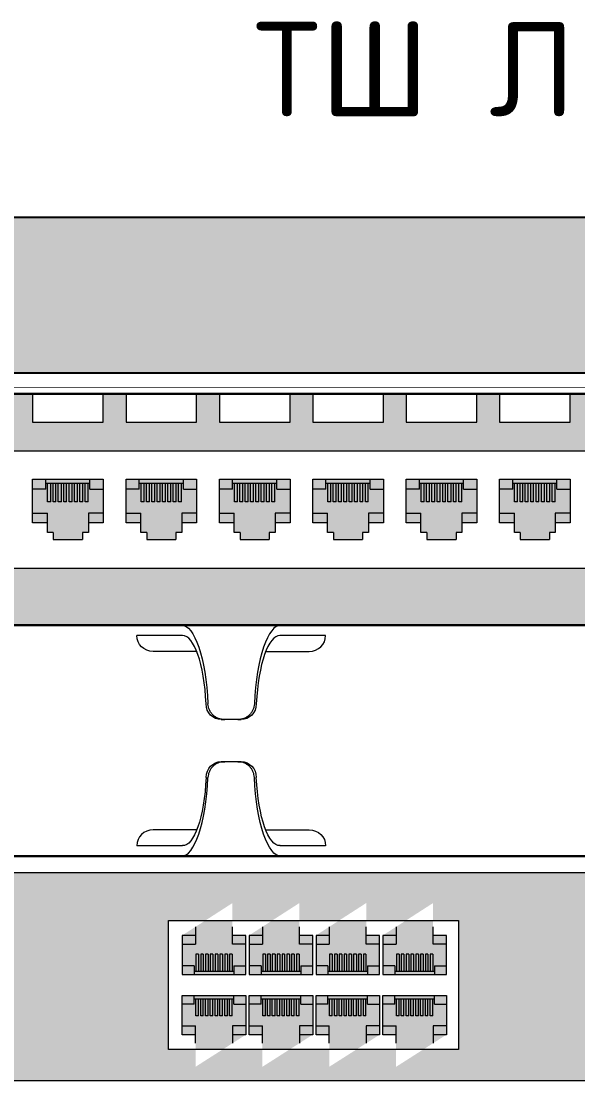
# Model space of a CAD drawing. Header units: millimetres. Extents: x 4247 to 622543, y -201358 to 142419.
# Drawn here: x 242461 to 243937, y -117128 to -114311 of the extents above; entities that cross this region are included whole.
import ezdxf

# ---------------------------------------------------------------- set-up
doc = ezdxf.new("R2010")
doc.units = ezdxf.units.MM
doc.layers.add('(АР) Текст', color=7, linetype='Continuous', lineweight=25)
doc.layers.add('_Оборудование ИСПП', color=255, linetype='Continuous')
doc.styles.add('ICOCPEUR', font='isocpeur.ttf')

# ---------------------------------------------------------------- blocks, each defined once
blk = doc.blocks.new('Органайзер1U')
at = {"lineweight": 9}
for p, q in [((-1109.5, 419.7, -149.5), (-1196.4, 419.7, -452.7)), ((-836.7, 419.7, -452.7), (-923.7, 419.7, -149.5)), ((-1082.2, 389.7, -162.2), (-1165.2, 389.7, -432.7)), ((-951, 389.7, -162.2), (-867.9, 389.7, -432.7)), ((-997.7, 259.8), (-1035.4, 259.8)), ((-1035.4, 259.8), (-1029, 259.8, 22.4)), ((-1004.1, 259.8, 22.4), (-997.7, 259.8)), ((-997.7, 179.8), (-1035.4, 179.8)), ((-1035.4, 179.8), (-1029, 179.8, 22.4)), ((-1004.1, 179.8, 22.4), (-997.7, 179.8)), ((-1082.2, 50, -162.2), (-1165.2, 50, -432.7)), ((-951, 50, -162.2), (-867.9, 50, -432.7)), ((-1109.5, 20, -149.5), (-1196.4, 20, -452.7)), ((-836.7, 20, -452.7), (-923.7, 20, -149.5))]:
    blk.add_line(p, q, dxfattribs=at)
at = {"lineweight": 30, "ltscale": 10}
for points in [[(-2403, 439.8), (2403, 439.8)], [(2403, -0.2), (-2403, -0.2)]]:
    blk.add_lwpolyline(points, dxfattribs=at)
at = {"lineweight": 9, "extrusion": (-0.275637, -3.86225e-05, -0.961262)}
blk.add_arc((-289.9, 995.3, 285.4), 30, 0.0084, 90.0077, dxfattribs=at)
at = {"lineweight": 9, "extrusion": (0.275637, -3.86225e-05, -0.961262)}
blk.add_arc((289.6, -959.1, -275), 30, 89.9923, 179.9916, dxfattribs=at)
at = {"lineweight": 9, "extrusion": (-0.275637, 3.86225e-05, -0.961262)}
blk.add_arc((-149.7, 995.3, 285.4), 30, 89.9923, 179.9916, dxfattribs=at)
at = {"lineweight": 9, "extrusion": (0.275637, 3.86225e-05, -0.961262)}
blk.add_arc((150, -959, -275), 30, 0.0084, 90.0077, dxfattribs=at)
at = {"lineweight": 9, "extrusion": (0.961262, -6.12038e-17, -0.275637)}
blk.add_ellipse((-1111.3, 261.5, -155.7), major_axis=(51.1, 0, 178.1), ratio=0.961262, start_param=-1.580604, end_param=-0.159207, dxfattribs=at)
at = {"lineweight": 9, "extrusion": (0.961262, 6.12038e-17, 0.275637)}
for centre, major_axis, start_param, end_param in [((-921.9, 261.5, -155.7), (-51.1, 0, 178.1), -1.580604, -0.159207), ((-924.4, 262.2, -146.8), (-45.1, 0, 157.4), 4.69506, 6.107426)]:
    blk.add_ellipse(centre, major_axis=major_axis, ratio=0.961262, start_param=start_param, end_param=end_param, dxfattribs=at)
at = {"lineweight": 9, "extrusion": (-9.99013e-30, -1.95922e-16, -1)}
blk.add_ellipse((-1165.2, 419.7, -432.7), major_axis=(-31.2, 0), ratio=0.961262, start_param=-1.570796, end_param=0, dxfattribs=at)
at = {"lineweight": 9, "extrusion": (-0.961262, 6.12038e-17, 0.275637)}
blk.add_ellipse((-1108.7, 262.2, -146.8), major_axis=(45.1, 0, 157.4), ratio=0.961262, start_param=0.175759, end_param=1.588125, dxfattribs=at)
at = {"lineweight": 9}
for centre, major_axis in [((-867.9, 419.7, -432.7), (31.2, 0)), ((-1165.2, 20, -432.7), (-31.2, 0))]:
    blk.add_ellipse(centre, major_axis=major_axis, ratio=0.961262, start_param=-1.570796, end_param=0, dxfattribs=at)
at = {"lineweight": 9, "extrusion": (-0.961262, -6.12038e-17, 0.275637)}
blk.add_ellipse((-1111.3, 178.1, -155.7), major_axis=(51.1, 0, 178.1), ratio=0.961262, start_param=-1.580604, end_param=-0.159207, dxfattribs=at)
at = {"lineweight": 9, "extrusion": (0.961262, 6.12038e-17, -0.275637)}
blk.add_ellipse((-1108.7, 177.4, -146.8), major_axis=(45.1, 0, 157.4), ratio=0.961262, start_param=0.175759, end_param=1.588125, dxfattribs=at)
at = {"lineweight": 9, "extrusion": (-0.961262, 6.12038e-17, -0.275637)}
for centre, major_axis, start_param, end_param in [((-921.9, 178.1, -155.7), (-51.1, 0, 178.1), -1.580604, -0.159207), ((-924.4, 177.4, -146.8), (-45.1, 0, 157.4), 4.69506, 6.107426)]:
    blk.add_ellipse(centre, major_axis=major_axis, ratio=0.961262, start_param=start_param, end_param=end_param, dxfattribs=at)
at = {"lineweight": 9, "extrusion": (9.99013e-30, 1.95922e-16, -1)}
blk.add_ellipse((-867.9, 20, -432.7), major_axis=(31.2, 0), ratio=0.961262, start_param=-1.570796, end_param=0, dxfattribs=at)
at = {"lineweight": 9}
for points in [[(-1080.6, 389.7, -157.5), (-1080.6, 389.7, -157.5), (-1080.7, 389.7, -157.5), (-1080.8, 389.7, -157.5)], [(-1080.6, 389.7, -157.5), (-1080.6, 389.7, -157.5), (-1080.7, 389.7, -157.5), (-1080.8, 389.7, -157.5)], [(-952.4, 389.7, -157.5), (-952.4, 389.7, -157.5), (-952.5, 389.7, -157.5), (-952.6, 389.7, -157.5)], [(-952.4, 389.7, -157.5), (-952.4, 389.7, -157.5), (-952.5, 389.7, -157.5), (-952.6, 389.7, -157.5)]]:
    blk.add_open_spline(points, degree=3, dxfattribs=at)
for points, knots in [([(-1029, 259.8, 22.4), (-1031, 259.8, 22.4), (-1033, 260, 22.4), (-1037, 260.7, 22.4), (-1039, 261.3, 22.4), (-1042.8, 262.8, 22.4), (-1044.7, 263.8, 22.4), (-1048.1, 266, 22.3), (-1049.7, 267.2, 22.3), (-1052.5, 269.9, 22.2), (-1053.8, 271.4, 22.1), (-1056.2, 274.6, 21.9), (-1057.2, 276.4, 21.8), (-1058.9, 280.1, 21.4), (-1059.6, 282, 21.2), (-1060.5, 285.9, 20.7), (-1060.8, 287.9, 20.4), (-1060.8, 289.8, 20.1)], [18.612291, 18.612291, 18.612291, 18.612291, 19.195929, 19.195929, 19.779566, 19.779566, 20.363204, 20.363204, 20.946842, 20.946842, 21.522754, 21.522754, 22.098666, 22.098666, 22.674578, 22.674578, 23.250457, 23.250457, 23.250457, 23.250457]), ([(-972.3, 289.8, 20.1), (-972.4, 287.9, 20.4), (-972.7, 285.9, 20.7), (-973.6, 282.1, 21.2), (-974.2, 280.1, 21.4), (-975.9, 276.5, 21.8), (-977, 274.7, 21.9), (-979.3, 271.4, 22.1), (-980.6, 270, 22.2), (-983.4, 267.3, 22.3), (-985, 266, 22.3), (-988.4, 263.8, 22.4), (-990.3, 262.8, 22.4), (-994.1, 261.3, 22.4), (-996.1, 260.7, 22.4), (-1000.2, 260, 22.4), (-1002.2, 259.8, 22.4), (-1004.1, 259.8, 22.4)], [4.570415, 4.570415, 4.570415, 4.570415, 5.143883, 5.143883, 5.717385, 5.717385, 6.290887, 6.290887, 6.864388, 6.864388, 7.450436, 7.450436, 8.036484, 8.036484, 8.622531, 8.622531, 9.208579, 9.208579, 9.208579, 9.208579]), ([(-1029, 179.8, 22.4), (-1031, 179.8, 22.4), (-1033, 179.7, 22.4), (-1037, 178.9, 22.4), (-1039, 178.3, 22.4), (-1042.8, 176.8, 22.4), (-1044.7, 175.9, 22.4), (-1048.1, 173.7, 22.3), (-1049.7, 172.4, 22.3), (-1052.5, 169.7, 22.2), (-1053.8, 168.3, 22.1), (-1056.2, 165, 21.9), (-1057.2, 163.2, 21.8), (-1058.9, 159.5, 21.4), (-1059.6, 157.6, 21.2), (-1060.5, 153.7, 20.7), (-1060.8, 151.8, 20.4), (-1060.8, 149.9, 20.1)], [18.612291, 18.612291, 18.612291, 18.612291, 19.195929, 19.195929, 19.779566, 19.779566, 20.363204, 20.363204, 20.946842, 20.946842, 21.522754, 21.522754, 22.098666, 22.098666, 22.674578, 22.674578, 23.250457, 23.250457, 23.250457, 23.250457]), ([(-972.3, 149.9, 20.1), (-972.4, 151.8, 20.4), (-972.7, 153.7, 20.7), (-973.6, 157.6, 21.2), (-974.2, 159.5, 21.4), (-975.9, 163.2, 21.8), (-977, 164.9, 21.9), (-979.3, 168.2, 22.1), (-980.6, 169.7, 22.2), (-983.4, 172.4, 22.3), (-985, 173.6, 22.3), (-988.4, 175.8, 22.4), (-990.3, 176.8, 22.4), (-994.1, 178.3, 22.4), (-996.1, 178.9, 22.4), (-1000.2, 179.7, 22.4), (-1002.2, 179.8, 22.4), (-1004.1, 179.8, 22.4)], [4.570415, 4.570415, 4.570415, 4.570415, 5.143883, 5.143883, 5.717385, 5.717385, 6.290887, 6.290887, 6.864388, 6.864388, 7.450436, 7.450436, 8.036484, 8.036484, 8.622531, 8.622531, 9.208579, 9.208579, 9.208579, 9.208579])]:
    blk.add_open_spline(points, degree=3, knots=knots, dxfattribs=at)
blk = doc.blocks.new('24_port')
at = {"ltscale": 10}
h = blk.add_hatch(color=256, dxfattribs=at)
h.set_gradient(color1=(230, 230, 230), color2=(232, 232, 232), rotation=45, one_color=1, tint=0.91, name='CYLINDER')
h.paths.add_polyline_path([(2223, 0), (2223, 440), (2112.5, 440), (2112.5, 385.8), (1978, 385.8), (1978, 440), (1934.6, 440), (1934.6, 385.8), (1800.1, 385.8), (1800.1, 440), (1756.8, 440), (1756.8, 385.8), (1622.3, 385.8), (1622.3, 440), (1578.9, 440), (1578.9, 385.8), (1444.5, 385.8), (1444.5, 440), (1401.1, 440), (1401.1, 385.8), (1266.6, 385.8), (1266.6, 440), (1223.3, 440), (1223.3, 385.8), (1088.8, 385.8), (1088.8, 440), (1045.4, 440), (1045.4, 385.8), (910.9, 385.8), (910.9, 440), (867.6, 440), (867.6, 385.8), (733.1, 385.8), (733.1, 440), (689.7, 440), (689.7, 385.8), (555.3, 385.8), (555.3, 440), (511.9, 440), (511.9, 385.8), (377.4, 385.8), (377.4, 440), (334.1, 440), (334.1, 385.8), (199.6, 385.8), (199.6, 440), (156.2, 440), (156.2, 385.8), (21.7, 385.8), (21.7, 440), (-21.6, 440), (-21.6, 385.8), (-156.1, 385.8), (-156.1, 440), (-199.5, 440), (-199.5, 385.8), (-333.9, 385.8), (-333.9, 440), (-377.3, 440), (-377.3, 385.8), (-511.8, 385.8), (-511.8, 440), (-555.1, 440), (-555.1, 385.8), (-689.6, 385.8), (-689.6, 440), (-733, 440), (-733, 385.8), (-867.5, 385.8), (-867.5, 440), (-910.8, 440), (-910.8, 385.8), (-1045.3, 385.8), (-1045.3, 440), (-1088.7, 440), (-1088.7, 385.8), (-1223.1, 385.8), (-1223.1, 440), (-1266.5, 440), (-1266.5, 385.8), (-1401, 385.8), (-1401, 440), (-1444.3, 440), (-1444.3, 385.8), (-1578.8, 385.8), (-1578.8, 440), (-1622.2, 440), (-1622.2, 385.8), (-1756.7, 385.8), (-1756.7, 440), (-1800, 440), (-1800, 385.8), (-1934.5, 385.8), (-1934.5, 440), (-1977.9, 440), (-1977.9, 385.8), (-2112.3, 385.8), (-2112.3, 440), (-2223, 440), (-2223, 0)])
h.paths.add_polyline_path([(-2167.7, 108.4), (-2167.7, 331.6), (2167.7, 331.6), (2167.7, 108.4)], flags=16)
h.paths.add_polyline_path([(-116.7, 162.7), (-116.7, 176.2), (-128, 176.2), (-128, 194.3), (-156.1, 194.3), (-156.1, 277.3), (-21.6, 277.3), (-21.6, 194.3), (-50, 194.3), (-50, 176.2), (-61.3, 176.2), (-61.3, 162.7)], flags=0)
h.paths.add_polyline_path([(-199.5, 194.3), (-227.8, 194.3), (-227.8, 176.2), (-239.1, 176.2), (-239.1, 162.7), (-294.5, 162.7), (-294.5, 176.2), (-305.8, 176.2), (-305.8, 194.3), (-333.9, 194.3), (-333.9, 277.3), (-199.5, 277.3)], flags=0)
h.paths.add_polyline_path([(21.7, 194.3), (21.7, 277.3), (156.2, 277.3), (156.2, 194.3), (127.9, 194.3), (127.9, 176.2), (116.6, 176.2), (116.6, 162.7), (61.1, 162.7), (61.1, 176.2), (49.8, 176.2), (49.8, 194.3)], flags=0)
h.paths.add_polyline_path([(-377.3, 194.3), (-405.7, 194.3), (-405.7, 176.2), (-416.9, 176.2), (-416.9, 162.7), (-472.4, 162.7), (-472.4, 176.2), (-483.7, 176.2), (-483.7, 194.3), (-511.8, 194.3), (-511.8, 277.3), (-377.3, 277.3)], flags=0)
h.paths.add_polyline_path([(199.6, 194.3), (199.6, 277.3), (334.1, 277.3), (334.1, 194.3), (305.7, 194.3), (305.7, 176.2), (294.4, 176.2), (294.4, 162.7), (239, 162.7), (239, 176.2), (227.7, 176.2), (227.7, 194.3)], flags=0)
h.paths.add_polyline_path([(-555.1, 194.3), (-583.5, 194.3), (-583.5, 176.2), (-594.8, 176.2), (-594.8, 162.7), (-650.2, 162.7), (-650.2, 176.2), (-661.5, 176.2), (-661.5, 194.3), (-689.6, 194.3), (-689.6, 277.3), (-555.1, 277.3)], flags=0)
h.paths.add_polyline_path([(377.4, 194.3), (377.4, 277.3), (511.9, 277.3), (511.9, 194.3), (483.5, 194.3), (483.5, 176.2), (472.3, 176.2), (472.3, 162.7), (416.8, 162.7), (416.8, 176.2), (405.5, 176.2), (405.5, 194.3)], flags=0)
h.paths.add_polyline_path([(-733, 194.3), (-761.3, 194.3), (-761.3, 176.2), (-772.6, 176.2), (-772.6, 162.7), (-828.1, 162.7), (-828.1, 176.2), (-839.4, 176.2), (-839.4, 194.3), (-867.5, 194.3), (-867.5, 277.3), (-733, 277.3)], flags=0)
h.paths.add_polyline_path([(555.3, 194.3), (555.3, 277.3), (689.7, 277.3), (689.7, 194.3), (661.4, 194.3), (661.4, 176.2), (650.1, 176.2), (650.1, 162.7), (594.7, 162.7), (594.7, 176.2), (583.4, 176.2), (583.4, 194.3)], flags=0)
h.paths.add_polyline_path([(-910.8, 194.3), (-939.2, 194.3), (-939.2, 176.2), (-950.5, 176.2), (-950.5, 162.7), (-1005.9, 162.7), (-1005.9, 176.2), (-1017.2, 176.2), (-1017.2, 194.3), (-1045.3, 194.3), (-1045.3, 277.3), (-910.8, 277.3)], flags=0)
h.paths.add_polyline_path([(733.1, 194.3), (733.1, 277.3), (867.6, 277.3), (867.6, 194.3), (839.2, 194.3), (839.2, 176.2), (827.9, 176.2), (827.9, 162.7), (772.5, 162.7), (772.5, 176.2), (761.2, 176.2), (761.2, 194.3)], flags=0)
h.paths.add_polyline_path([(-1088.7, 194.3), (-1117, 194.3), (-1117, 176.2), (-1128.3, 176.2), (-1128.3, 162.7), (-1183.7, 162.7), (-1183.7, 176.2), (-1195, 176.2), (-1195, 194.3), (-1223.1, 194.3), (-1223.1, 277.3), (-1088.7, 277.3)], flags=0)
h.paths.add_polyline_path([(910.9, 194.3), (910.9, 277.3), (1045.4, 277.3), (1045.4, 194.3), (1017.1, 194.3), (1017.1, 176.2), (1005.8, 176.2), (1005.8, 162.7), (950.3, 162.7), (950.3, 176.2), (939, 176.2), (939, 194.3)], flags=0)
h.paths.add_polyline_path([(-1266.5, 194.3), (-1294.9, 194.3), (-1294.9, 176.2), (-1306.1, 176.2), (-1306.1, 162.7), (-1361.6, 162.7), (-1361.6, 176.2), (-1372.9, 176.2), (-1372.9, 194.3), (-1401, 194.3), (-1401, 277.3), (-1266.5, 277.3)], flags=0)
h.paths.add_polyline_path([(1088.8, 194.3), (1088.8, 277.3), (1223.3, 277.3), (1223.3, 194.3), (1194.9, 194.3), (1194.9, 176.2), (1183.6, 176.2), (1183.6, 162.7), (1128.2, 162.7), (1128.2, 176.2), (1116.9, 176.2), (1116.9, 194.3)], flags=0)
h.paths.add_polyline_path([(-1444.3, 194.3), (-1472.7, 194.3), (-1472.7, 176.2), (-1484, 176.2), (-1484, 162.7), (-1539.4, 162.7), (-1539.4, 176.2), (-1550.7, 176.2), (-1550.7, 194.3), (-1578.8, 194.3), (-1578.8, 277.3), (-1444.3, 277.3)], flags=0)
h.paths.add_polyline_path([(1266.6, 194.3), (1266.6, 277.3), (1401.1, 277.3), (1401.1, 194.3), (1372.8, 194.3), (1372.8, 176.2), (1361.5, 176.2), (1361.5, 162.7), (1306, 162.7), (1306, 176.2), (1294.7, 176.2), (1294.7, 194.3)], flags=0)
h.paths.add_polyline_path([(-1622.2, 194.3), (-1650.5, 194.3), (-1650.5, 176.2), (-1661.8, 176.2), (-1661.8, 162.7), (-1717.3, 162.7), (-1717.3, 176.2), (-1728.6, 176.2), (-1728.6, 194.3), (-1756.7, 194.3), (-1756.7, 277.3), (-1622.2, 277.3)], flags=0)
h.paths.add_polyline_path([(1444.5, 194.3), (1444.5, 277.3), (1578.9, 277.3), (1578.9, 194.3), (1550.6, 194.3), (1550.6, 176.2), (1539.3, 176.2), (1539.3, 162.7), (1483.9, 162.7), (1483.9, 176.2), (1472.6, 176.2), (1472.6, 194.3)], flags=0)
h.paths.add_polyline_path([(-1800, 194.3), (-1828.4, 194.3), (-1828.4, 176.2), (-1839.7, 176.2), (-1839.7, 162.7), (-1895.1, 162.7), (-1895.1, 176.2), (-1906.4, 176.2), (-1906.4, 194.3), (-1934.5, 194.3), (-1934.5, 277.3), (-1800, 277.3)], flags=0)
h.paths.add_polyline_path([(1622.3, 194.3), (1622.3, 277.3), (1756.8, 277.3), (1756.8, 194.3), (1728.4, 194.3), (1728.4, 176.2), (1717.1, 176.2), (1717.1, 162.7), (1661.7, 162.7), (1661.7, 176.2), (1650.4, 176.2), (1650.4, 194.3)], flags=0)
h.paths.add_polyline_path([(-1977.9, 194.3), (-2006.2, 194.3), (-2006.2, 176.2), (-2017.5, 176.2), (-2017.5, 162.7), (-2072.9, 162.7), (-2072.9, 176.2), (-2084.2, 176.2), (-2084.2, 194.3), (-2112.3, 194.3), (-2112.3, 277.3), (-1977.9, 277.3)], flags=0)
h.paths.add_polyline_path([(1800.1, 194.3), (1800.1, 277.3), (1934.6, 277.3), (1934.6, 194.3), (1906.3, 194.3), (1906.3, 176.2), (1895, 176.2), (1895, 162.7), (1839.5, 162.7), (1839.5, 176.2), (1828.2, 176.2), (1828.2, 194.3)], flags=0)
h.paths.add_polyline_path([(1978, 194.3), (1978, 277.3), (2112.5, 277.3), (2112.5, 194.3), (2084.1, 194.3), (2084.1, 176.2), (2072.8, 176.2), (2072.8, 162.7), (2017.4, 162.7), (2017.4, 176.2), (2006.1, 176.2), (2006.1, 194.3)], flags=0)
at = {"lineweight": 5, "ltscale": 10}
for p, q in [((-2167.7, 331.6), (2167.7, 331.6)), ((-1361.6, 162.7), (-1306.1, 162.7)), ((-1183.7, 162.7), (-1128.3, 162.7)), ((-1005.9, 162.7), (-950.5, 162.7)), ((-828.1, 162.7), (-772.6, 162.7)), ((-650.2, 162.7), (-594.8, 162.7)), ((-472.4, 162.7), (-416.9, 162.7)), ((-2167.7, 108.4), (2167.7, 108.4))]:
    blk.add_line(p, q, dxfattribs=at)
at = {"lineweight": 5}
for p, q in [((-1401, 277.3), (-1266.5, 277.3)), ((-1401, 194.3), (-1401, 277.3)), ((-1375.9, 258.5), (-1375.9, 277.3)), ((-1375.9, 270.1), (-1291.8, 270.1)), ((-1372.4, 234.2), (-1372.4, 270.1)), ((-1366.6, 234.2), (-1366.6, 270.1)), ((-1362.1, 234.2), (-1362.1, 270.1)), ((-1356.6, 234.2), (-1356.6, 270.1)), ((-1352.1, 234.2), (-1352.1, 270.1)), ((-1346.3, 234.2), (-1346.3, 270.1)), ((-1341.8, 234.2), (-1341.8, 270.1)), ((-1336.2, 234.2), (-1336.2, 270.1)), ((-1331.5, 234.2), (-1331.5, 270.1)), ((-1326, 234.2), (-1326, 270.1)), ((-1321.4, 234.2), (-1321.4, 270.1)), ((-1315.7, 234.2), (-1315.7, 270.1)), ((-1311.2, 234.2), (-1311.2, 270.1)), ((-1305.6, 234.2), (-1305.6, 270.1)), ((-1300.9, 234.2), (-1300.9, 270.1)), ((-1295.4, 234.2), (-1295.4, 270.1)), ((-1291.8, 258.5), (-1291.8, 277.3)), ((-1266.5, 277.3), (-1266.5, 194.3)), ((-1223.1, 277.3), (-1088.7, 277.3)), ((-1223.1, 194.3), (-1223.1, 277.3)), ((-1198, 258.5), (-1198, 277.3)), ((-1198, 270.1), (-1114, 270.1)), ((-1194.5, 234.2), (-1194.5, 270.1)), ((-1188.8, 234.2), (-1188.8, 270.1)), ((-1184.2, 234.2), (-1184.2, 270.1)), ((-1178.7, 234.2), (-1178.7, 270.1)), ((-1174.2, 234.2), (-1174.2, 270.1)), ((-1168.4, 234.2), (-1168.4, 270.1)), ((-1163.9, 234.2), (-1163.9, 270.1)), ((-1158.4, 234.2), (-1158.4, 270.1)), ((-1153.6, 234.2), (-1153.6, 270.1)), ((-1148.1, 234.2), (-1148.1, 270.1)), ((-1143.6, 234.2), (-1143.6, 270.1)), ((-1137.8, 234.2), (-1137.8, 270.1)), ((-1133.3, 234.2), (-1133.3, 270.1)), ((-1127.8, 234.2), (-1127.8, 270.1)), ((-1123, 234.2), (-1123, 270.1)), ((-1117.5, 234.2), (-1117.5, 270.1)), ((-1114, 258.5), (-1114, 277.3)), ((-1088.7, 277.3), (-1088.7, 194.3)), ((-1045.3, 277.3), (-910.8, 277.3)), ((-1045.3, 194.3), (-1045.3, 277.3)), ((-1020.2, 258.5), (-1020.2, 277.3)), ((-1020.2, 270.1), (-936.2, 270.1)), ((-1016.7, 234.2), (-1016.7, 270.1)), ((-1010.9, 234.2), (-1010.9, 270.1)), ((-1006.4, 234.2), (-1006.4, 270.1)), ((-1000.9, 234.2), (-1000.9, 270.1)), ((-996.4, 234.2), (-996.4, 270.1)), ((-990.6, 234.2), (-990.6, 270.1)), ((-986.1, 234.2), (-986.1, 270.1)), ((-980.6, 234.2), (-980.6, 270.1)), ((-975.8, 234.2), (-975.8, 270.1)), ((-970.3, 234.2), (-970.3, 270.1)), ((-965.8, 234.2), (-965.8, 270.1)), ((-960, 234.2), (-960, 270.1)), ((-955.5, 234.2), (-955.5, 270.1)), ((-950, 234.2), (-950, 270.1)), ((-945.2, 234.2), (-945.2, 270.1)), ((-939.7, 234.2), (-939.7, 270.1)), ((-936.2, 258.5), (-936.2, 277.3)), ((-910.8, 277.3), (-910.8, 194.3)), ((-867.5, 277.3), (-733, 277.3)), ((-867.5, 194.3), (-867.5, 277.3)), ((-842.4, 258.5), (-842.4, 277.3)), ((-842.4, 270.1), (-758.3, 270.1)), ((-838.9, 234.2), (-838.9, 270.1)), ((-833.1, 234.2), (-833.1, 270.1)), ((-828.6, 234.2), (-828.6, 270.1)), ((-823, 234.2), (-823, 270.1)), ((-818.5, 234.2), (-818.5, 270.1)), ((-812.8, 234.2), (-812.8, 270.1)), ((-808.2, 234.2), (-808.2, 270.1)), ((-802.7, 234.2), (-802.7, 270.1)), ((-798, 234.2), (-798, 270.1)), ((-792.4, 234.2), (-792.4, 270.1)), ((-787.9, 234.2), (-787.9, 270.1)), ((-782.2, 234.2), (-782.2, 270.1)), ((-777.6, 234.2), (-777.6, 270.1)), ((-772.1, 234.2), (-772.1, 270.1)), ((-767.4, 234.2), (-767.4, 270.1)), ((-761.8, 234.2), (-761.8, 270.1)), ((-758.3, 258.5), (-758.3, 277.3)), ((-733, 277.3), (-733, 194.3)), ((-689.6, 277.3), (-555.1, 277.3)), ((-689.6, 194.3), (-689.6, 277.3)), ((-664.5, 258.5), (-664.5, 277.3)), ((-664.5, 270.1), (-580.5, 270.1)), ((-661, 234.2), (-661, 270.1)), ((-655.2, 234.2), (-655.2, 270.1)), ((-650.7, 234.2), (-650.7, 270.1)), ((-645.2, 234.2), (-645.2, 270.1)), ((-640.7, 234.2), (-640.7, 270.1)), ((-634.9, 234.2), (-634.9, 270.1)), ((-630.4, 234.2), (-630.4, 270.1)), ((-624.9, 234.2), (-624.9, 270.1)), ((-620.1, 234.2), (-620.1, 270.1)), ((-614.6, 234.2), (-614.6, 270.1)), ((-610.1, 234.2), (-610.1, 270.1)), ((-604.3, 234.2), (-604.3, 270.1)), ((-599.8, 234.2), (-599.8, 270.1)), ((-594.3, 234.2), (-594.3, 270.1)), ((-589.5, 234.2), (-589.5, 270.1)), ((-584, 234.2), (-584, 270.1)), ((-580.5, 258.5), (-580.5, 277.3)), ((-555.1, 277.3), (-555.1, 194.3)), ((-511.8, 277.3), (-377.3, 277.3)), ((-511.8, 194.3), (-511.8, 277.3)), ((-486.7, 258.5), (-486.7, 277.3)), ((-486.7, 270.1), (-402.6, 270.1)), ((-483.2, 234.2), (-483.2, 270.1)), ((-477.4, 234.2), (-477.4, 270.1)), ((-472.9, 234.2), (-472.9, 270.1)), ((-467.4, 234.2), (-467.4, 270.1)), ((-462.9, 234.2), (-462.9, 270.1)), ((-457.1, 234.2), (-457.1, 270.1)), ((-452.6, 234.2), (-452.6, 270.1)), ((-447, 234.2), (-447, 270.1)), ((-442.3, 234.2), (-442.3, 270.1)), ((-436.8, 234.2), (-436.8, 270.1)), ((-432.2, 234.2), (-432.2, 270.1)), ((-426.5, 234.2), (-426.5, 270.1)), ((-422, 234.2), (-422, 270.1)), ((-416.4, 234.2), (-416.4, 270.1)), ((-411.7, 234.2), (-411.7, 270.1)), ((-406.2, 234.2), (-406.2, 270.1)), ((-402.6, 258.5), (-402.6, 277.3)), ((-377.3, 277.3), (-377.3, 194.3)), ((-1375.9, 258.5), (-1401, 258.5)), ((-1291.8, 258.5), (-1266.5, 258.5)), ((-1198, 258.5), (-1223.1, 258.5)), ((-1114, 258.5), (-1088.7, 258.5)), ((-1020.2, 258.5), (-1045.3, 258.5)), ((-936.2, 258.5), (-910.8, 258.5)), ((-842.4, 258.5), (-867.5, 258.5)), ((-758.3, 258.5), (-733, 258.5)), ((-664.5, 258.5), (-689.6, 258.5)), ((-580.5, 258.5), (-555.1, 258.5)), ((-486.7, 258.5), (-511.8, 258.5)), ((-402.6, 258.5), (-377.3, 258.5)), ((-1366.6, 234.2), (-1372.4, 234.2)), ((-1356.6, 234.2), (-1362.1, 234.2)), ((-1346.3, 234.2), (-1352.1, 234.2)), ((-1336.2, 234.2), (-1341.8, 234.2)), ((-1326, 234.2), (-1331.5, 234.2)), ((-1315.7, 234.2), (-1321.4, 234.2)), ((-1305.6, 234.2), (-1311.2, 234.2)), ((-1295.4, 234.2), (-1300.9, 234.2)), ((-1188.8, 234.2), (-1194.5, 234.2)), ((-1178.7, 234.2), (-1184.2, 234.2)), ((-1168.4, 234.2), (-1174.2, 234.2)), ((-1158.4, 234.2), (-1163.9, 234.2)), ((-1148.1, 234.2), (-1153.6, 234.2)), ((-1137.8, 234.2), (-1143.6, 234.2)), ((-1127.8, 234.2), (-1133.3, 234.2)), ((-1117.5, 234.2), (-1123, 234.2)), ((-1010.9, 234.2), (-1016.7, 234.2)), ((-1000.9, 234.2), (-1006.4, 234.2)), ((-990.6, 234.2), (-996.4, 234.2)), ((-980.6, 234.2), (-986.1, 234.2)), ((-970.3, 234.2), (-975.8, 234.2)), ((-960, 234.2), (-965.8, 234.2)), ((-950, 234.2), (-955.5, 234.2)), ((-939.7, 234.2), (-945.2, 234.2)), ((-833.1, 234.2), (-838.9, 234.2)), ((-823, 234.2), (-828.6, 234.2)), ((-812.8, 234.2), (-818.5, 234.2)), ((-802.7, 234.2), (-808.2, 234.2)), ((-792.4, 234.2), (-798, 234.2)), ((-782.2, 234.2), (-787.9, 234.2)), ((-772.1, 234.2), (-777.6, 234.2)), ((-761.8, 234.2), (-767.4, 234.2)), ((-655.2, 234.2), (-661, 234.2)), ((-645.2, 234.2), (-650.7, 234.2)), ((-634.9, 234.2), (-640.7, 234.2)), ((-624.9, 234.2), (-630.4, 234.2)), ((-614.6, 234.2), (-620.1, 234.2)), ((-604.3, 234.2), (-610.1, 234.2)), ((-594.3, 234.2), (-599.8, 234.2)), ((-584, 234.2), (-589.5, 234.2)), ((-477.4, 234.2), (-483.2, 234.2)), ((-467.4, 234.2), (-472.9, 234.2)), ((-457.1, 234.2), (-462.9, 234.2)), ((-447, 234.2), (-452.6, 234.2)), ((-436.8, 234.2), (-442.3, 234.2)), ((-426.5, 234.2), (-432.2, 234.2)), ((-416.4, 234.2), (-422, 234.2)), ((-406.2, 234.2), (-411.7, 234.2)), ((-1401, 212.8), (-1372.9, 212.8)), ((-1372.9, 176.2), (-1372.9, 212.8)), ((-1294.9, 212.8), (-1294.9, 176.2)), ((-1266.5, 212.8), (-1294.9, 212.8)), ((-1223.1, 212.8), (-1195, 212.8)), ((-1195, 176.2), (-1195, 212.8)), ((-1117, 212.8), (-1117, 176.2)), ((-1088.7, 212.8), (-1117, 212.8)), ((-1045.3, 212.8), (-1017.2, 212.8)), ((-1017.2, 176.2), (-1017.2, 212.8)), ((-939.2, 212.8), (-939.2, 176.2)), ((-910.8, 212.8), (-939.2, 212.8)), ((-867.5, 212.8), (-839.4, 212.8)), ((-839.4, 176.2), (-839.4, 212.8)), ((-761.3, 212.8), (-761.3, 176.2)), ((-733, 212.8), (-761.3, 212.8)), ((-689.6, 212.8), (-661.5, 212.8)), ((-661.5, 176.2), (-661.5, 212.8)), ((-583.5, 212.8), (-583.5, 176.2)), ((-555.1, 212.8), (-583.5, 212.8)), ((-511.8, 212.8), (-483.7, 212.8)), ((-483.7, 176.2), (-483.7, 212.8)), ((-405.7, 212.8), (-405.7, 176.2)), ((-377.3, 212.8), (-405.7, 212.8)), ((-1372.9, 194.3), (-1401, 194.3)), ((-1266.5, 194.3), (-1294.9, 194.3)), ((-1195, 194.3), (-1223.1, 194.3)), ((-1088.7, 194.3), (-1117, 194.3)), ((-1017.2, 194.3), (-1045.3, 194.3)), ((-910.8, 194.3), (-939.2, 194.3)), ((-839.4, 194.3), (-867.5, 194.3)), ((-733, 194.3), (-761.3, 194.3)), ((-661.5, 194.3), (-689.6, 194.3)), ((-555.1, 194.3), (-583.5, 194.3)), ((-483.7, 194.3), (-511.8, 194.3)), ((-377.3, 194.3), (-405.7, 194.3)), ((-1361.6, 176.2), (-1372.9, 176.2)), ((-1361.6, 176.2), (-1361.6, 162.7)), ((-1306.1, 176.2), (-1306.1, 162.7)), ((-1294.9, 176.2), (-1306.1, 176.2)), ((-1183.7, 176.2), (-1195, 176.2)), ((-1183.7, 176.2), (-1183.7, 162.7)), ((-1128.3, 176.2), (-1128.3, 162.7)), ((-1117, 176.2), (-1128.3, 176.2)), ((-1005.9, 176.2), (-1017.2, 176.2)), ((-1005.9, 176.2), (-1005.9, 162.7)), ((-950.5, 176.2), (-950.5, 162.7)), ((-939.2, 176.2), (-950.5, 176.2)), ((-828.1, 176.2), (-839.4, 176.2)), ((-828.1, 176.2), (-828.1, 162.7)), ((-772.6, 176.2), (-772.6, 162.7)), ((-761.3, 176.2), (-772.6, 176.2)), ((-650.2, 176.2), (-661.5, 176.2)), ((-650.2, 176.2), (-650.2, 162.7)), ((-594.8, 176.2), (-594.8, 162.7)), ((-583.5, 176.2), (-594.8, 176.2)), ((-472.4, 176.2), (-483.7, 176.2)), ((-472.4, 176.2), (-472.4, 162.7)), ((-416.9, 176.2), (-416.9, 162.7)), ((-405.7, 176.2), (-416.9, 176.2))]:
    blk.add_line(p, q, dxfattribs=at)
at = {"lineweight": 30}
for points in [[(-2403, 440), (2403, 440)], [(2403, 0), (-2403, 0)]]:
    blk.add_lwpolyline(points, dxfattribs=at)
at = {"lineweight": 5, "ltscale": 10}
for points in [[(-1401, 385.8), (-1266.5, 385.8), (-1266.5, 440), (-1401, 440)], [(-1223.1, 385.8), (-1088.7, 385.8), (-1088.7, 440), (-1223.1, 440)], [(-1045.3, 385.8), (-910.8, 385.8), (-910.8, 440), (-1045.3, 440)], [(-867.5, 385.8), (-733, 385.8), (-733, 440), (-867.5, 440)], [(-689.6, 385.8), (-555.1, 385.8), (-555.1, 440), (-689.6, 440)], [(-511.8, 385.8), (-377.3, 385.8), (-377.3, 440), (-511.8, 440)]]:
    blk.add_lwpolyline(points, close=True, dxfattribs=at)
blk = doc.blocks.new('Комм')
at = {"lineweight": 15}
h = blk.add_hatch(color=9, dxfattribs=at)
h.dxf.hatch_style = 1
h.paths.add_polyline_path([(244313.4, 138772.4), (249936.9, 138772.4), (249936.9, 139324.5), (244313.4, 139324.5)])
h.paths.add_polyline_path([(244471.4, 139013.5), (244666.2, 139013.5), (244666.2, 138865), (244471.4, 138865)], flags=16)
h.paths.add_polyline_path([(244485.5, 138998.9), (244654, 138998.9), (244654, 138894.8), (244520.7, 138809.9), (244520.7, 138894.8), (244485.5, 138894.8)], flags=16)
h.paths.add_polyline_path([(245424.9, 139197.7), (246193.4, 139197.7), (246193.4, 138855.2), (245424.9, 138855.2)], flags=16)
h.paths.add_polyline_path([(245461.3, 139158), (245594.3, 139243.5), (245594.3, 139158), (245629.8, 139158), (245629.8, 139054), (245461.3, 139054)], flags=16)
h.paths.add_polyline_path([(245461.3, 138998.9), (245629.8, 138998.9), (245629.8, 138894.8), (245496.5, 138809.9), (245496.5, 138894.8), (245461.3, 138894.8)], flags=16)
h.paths.add_polyline_path([(245638.6, 139158), (245771.6, 139243.5), (245771.6, 139158), (245807.1, 139158), (245807.1, 139054), (245638.6, 139054)], flags=16)
h.paths.add_polyline_path([(245638.6, 138998.9), (245807.1, 138998.9), (245807.1, 138894.8), (245673.8, 138809.9), (245673.8, 138894.8), (245638.6, 138894.8)], flags=16)
h.paths.add_polyline_path([(245815.9, 139158), (245948.8, 139243.5), (245948.8, 139158), (245984.4, 139158), (245984.4, 139054), (245815.9, 139054)], flags=16)
h.paths.add_polyline_path([(245815.9, 138998.9), (245984.4, 138998.9), (245984.4, 138894.8), (245851.1, 138809.9), (245851.1, 138894.8), (245815.9, 138894.8)], flags=16)
h.paths.add_polyline_path([(245993.1, 139158), (246126.1, 139243.5), (246126.1, 139158), (246161.6, 139158), (246161.6, 139054), (245993.1, 139054)], flags=16)
h.paths.add_polyline_path([(245993.1, 138998.9), (246161.6, 138998.9), (246161.6, 138894.8), (246028.3, 138809.9), (246028.3, 138894.8), (245993.1, 138894.8)], flags=16)
h.paths.add_polyline_path([(246529.7, 139197.7), (247298.2, 139197.7), (247298.2, 138855.2), (246529.7, 138855.2)], flags=16)
h.paths.add_polyline_path([(246566.1, 139158), (246699.1, 139243.5), (246699.1, 139158), (246734.6, 139158), (246734.6, 139054), (246566.1, 139054)], flags=16)
h.paths.add_polyline_path([(246566.1, 138998.9), (246734.6, 138998.9), (246734.6, 138894.8), (246601.3, 138809.9), (246601.3, 138894.8), (246566.1, 138894.8)], flags=16)
h.paths.add_polyline_path([(246743.4, 139158), (246876.4, 139243.5), (246876.4, 139158), (246911.9, 139158), (246911.9, 139054), (246743.4, 139054)], flags=16)
h.paths.add_polyline_path([(246743.4, 138998.9), (246911.9, 138998.9), (246911.9, 138894.8), (246778.6, 138809.9), (246778.6, 138894.8), (246743.4, 138894.8)], flags=16)
h.paths.add_polyline_path([(246920.7, 139158), (247053.7, 139243.5), (247053.7, 139158), (247089.2, 139158), (247089.2, 139054), (246920.7, 139054)], flags=16)
h.paths.add_polyline_path([(246920.7, 138998.9), (247089.2, 138998.9), (247089.2, 138894.8), (246955.9, 138809.9), (246955.9, 138894.8), (246920.7, 138894.8)], flags=16)
h.paths.add_polyline_path([(247098, 139158), (247230.9, 139243.5), (247230.9, 139158), (247266.5, 139158), (247266.5, 139054), (247098, 139054)], flags=16)
h.paths.add_polyline_path([(247098, 138998.9), (247266.5, 138998.9), (247266.5, 138894.8), (247133.2, 138809.9), (247133.2, 138894.8), (247098, 138894.8)], flags=16)
h.paths.add_polyline_path([(247652, 139197.7), (248420.6, 139197.7), (248420.6, 138855.2), (247652, 138855.2)], flags=16)
h.paths.add_polyline_path([(247688.5, 139158), (247821.5, 139243.5), (247821.5, 139158), (247857, 139158), (247857, 139054), (247688.5, 139054)], flags=16)
h.paths.add_polyline_path([(247688.5, 138998.9), (247857, 138998.9), (247857, 138894.8), (247723.7, 138809.9), (247723.7, 138894.8), (247688.5, 138894.8)], flags=16)
h.paths.add_polyline_path([(247865.8, 139158), (247998.7, 139243.5), (247998.7, 139158), (248034.3, 139158), (248034.3, 139054), (247865.8, 139054)], flags=16)
h.paths.add_polyline_path([(247865.8, 138998.9), (248034.3, 138998.9), (248034.3, 138894.8), (247901, 138809.9), (247901, 138894.8), (247865.8, 138894.8)], flags=16)
h.paths.add_polyline_path([(248043, 139158), (248176, 139243.5), (248176, 139158), (248211.5, 139158), (248211.5, 139054), (248043, 139054)], flags=16)
h.paths.add_polyline_path([(248043, 138998.9), (248211.5, 138998.9), (248211.5, 138894.8), (248078.2, 138809.9), (248078.2, 138894.8), (248043, 138894.8)], flags=16)
h.paths.add_polyline_path([(248220.3, 139158), (248353.3, 139243.5), (248353.3, 139158), (248388.8, 139158), (248388.8, 139054), (248220.3, 139054)], flags=16)
h.paths.add_polyline_path([(248220.3, 138998.9), (248388.8, 138998.9), (248388.8, 138894.8), (248255.5, 138809.9), (248255.5, 138894.8), (248220.3, 138894.8)], flags=16)
h.paths.add_polyline_path([(248894.9, 139004.3), (249096.9, 139004.3), (249096.9, 138855.2), (248894.9, 138855.2)], flags=16)
h.paths.add_polyline_path([(248909.9, 138984.9), (249085.4, 138984.9), (249085.4, 138872.2), (248909.9, 138872.2)], flags=0)
h.paths.add_polyline_path([(249533.7, 138885.7), (249625.6, 138885.7), (249625.6, 138855.2), (249533.7, 138855.2)], flags=16)
h.paths.add_polyline_path([(249545.3, 138877.5), (249611.6, 138877.5, -1), (249616.4, 138861.8), (249550.1, 138861.8, -1)], flags=0)
at = {"lineweight": 5}
for p, q in [((245496.5, 139180.7), (245496.5, 139134.8)), ((245594.3, 139134.8), (245594.3, 139180.7)), ((245673.8, 139180.7), (245673.8, 139134.8)), ((245771.6, 139134.8), (245771.6, 139180.7)), ((245851.1, 139180.7), (245851.1, 139134.8)), ((245948.8, 139134.8), (245948.8, 139180.7)), ((246028.3, 139180.7), (246028.3, 139134.8)), ((246126.1, 139134.8), (246126.1, 139180.7)), ((245496.5, 139158), (245461.3, 139158)), ((245461.3, 139158), (245461.3, 139054)), ((245629.8, 139158), (245594.3, 139158)), ((245629.8, 139054), (245629.8, 139158)), ((245673.8, 139158), (245638.6, 139158)), ((245638.6, 139158), (245638.6, 139054)), ((245807.1, 139158), (245771.6, 139158)), ((245807.1, 139054), (245807.1, 139158)), ((245851.1, 139158), (245815.9, 139158)), ((245815.9, 139158), (245815.9, 139054)), ((245984.4, 139158), (245948.8, 139158)), ((245984.4, 139054), (245984.4, 139158)), ((246028.3, 139158), (245993.1, 139158)), ((245993.1, 139158), (245993.1, 139054)), ((246161.6, 139158), (246126.1, 139158)), ((246161.6, 139054), (246161.6, 139158)), ((245461.3, 139134.8), (245496.5, 139134.8)), ((245629.8, 139134.8), (245594.3, 139134.8)), ((245638.6, 139134.8), (245673.8, 139134.8)), ((245807.1, 139134.8), (245771.6, 139134.8)), ((245815.9, 139134.8), (245851.1, 139134.8)), ((245984.4, 139134.8), (245948.8, 139134.8)), ((245993.1, 139134.8), (246028.3, 139134.8)), ((246161.6, 139134.8), (246126.1, 139134.8)), ((245504.4, 139108.1), (245497.2, 139108.1)), ((245497.2, 139108.1), (245497.2, 139063.1)), ((245504.4, 139108.1), (245504.4, 139063.1)), ((245517, 139108.1), (245510.1, 139108.1)), ((245510.1, 139108.1), (245510.1, 139063.1)), ((245517, 139108.1), (245517, 139063.1)), ((245529.9, 139108.1), (245522.6, 139108.1)), ((245522.6, 139108.1), (245522.6, 139063.1)), ((245529.9, 139108.1), (245529.9, 139063.1)), ((245542.4, 139108.1), (245535.5, 139108.1)), ((245535.5, 139108.1), (245535.5, 139063.1)), ((245542.4, 139108.1), (245542.4, 139063.1)), ((245555.3, 139108.1), (245548.4, 139108.1)), ((245548.4, 139108.1), (245548.4, 139063.1)), ((245555.3, 139108.1), (245555.3, 139063.1)), ((245568.2, 139108.1), (245561, 139108.1)), ((245561, 139108.1), (245561, 139063.1)), ((245568.2, 139108.1), (245568.2, 139063.1)), ((245580.8, 139108.1), (245573.9, 139108.1)), ((245573.9, 139108.1), (245573.9, 139063.1)), ((245580.8, 139108.1), (245580.8, 139063.1)), ((245593.7, 139108.1), (245586.8, 139108.1)), ((245586.8, 139108.1), (245586.8, 139063.1)), ((245593.7, 139108.1), (245593.7, 139063.1)), ((245681.7, 139108.1), (245674.4, 139108.1)), ((245674.4, 139108.1), (245674.4, 139063.1)), ((245681.7, 139108.1), (245681.7, 139063.1)), ((245694.2, 139108.1), (245687.3, 139108.1)), ((245687.3, 139108.1), (245687.3, 139063.1)), ((245694.2, 139108.1), (245694.2, 139063.1)), ((245707.1, 139108.1), (245699.9, 139108.1)), ((245699.9, 139108.1), (245699.9, 139063.1)), ((245707.1, 139108.1), (245707.1, 139063.1)), ((245719.7, 139108.1), (245712.8, 139108.1)), ((245712.8, 139108.1), (245712.8, 139063.1)), ((245719.7, 139108.1), (245719.7, 139063.1)), ((245732.6, 139108.1), (245725.7, 139108.1)), ((245725.7, 139108.1), (245725.7, 139063.1)), ((245732.6, 139108.1), (245732.6, 139063.1)), ((245745.5, 139108.1), (245738.2, 139108.1)), ((245738.2, 139108.1), (245738.2, 139063.1)), ((245745.5, 139108.1), (245745.5, 139063.1)), ((245758.1, 139108.1), (245751.1, 139108.1)), ((245751.1, 139108.1), (245751.1, 139063.1)), ((245758.1, 139108.1), (245758.1, 139063.1)), ((245770.9, 139108.1), (245764, 139108.1)), ((245764, 139108.1), (245764, 139063.1)), ((245770.9, 139108.1), (245770.9, 139063.1)), ((245858.9, 139108.1), (245851.7, 139108.1)), ((245851.7, 139108.1), (245851.7, 139063.1)), ((245858.9, 139108.1), (245858.9, 139063.1)), ((245871.5, 139108.1), (245864.6, 139108.1)), ((245864.6, 139108.1), (245864.6, 139063.1)), ((245871.5, 139108.1), (245871.5, 139063.1)), ((245884.4, 139108.1), (245877.2, 139108.1)), ((245877.2, 139108.1), (245877.2, 139063.1)), ((245884.4, 139108.1), (245884.4, 139063.1)), ((245897, 139108.1), (245890.1, 139108.1)), ((245890.1, 139108.1), (245890.1, 139063.1)), ((245897, 139108.1), (245897, 139063.1)), ((245909.9, 139108.1), (245902.9, 139108.1)), ((245902.9, 139108.1), (245902.9, 139063.1)), ((245909.9, 139108.1), (245909.9, 139063.1)), ((245922.8, 139108.1), (245915.5, 139108.1)), ((245915.5, 139108.1), (245915.5, 139063.1)), ((245922.8, 139108.1), (245922.8, 139063.1)), ((245935.3, 139108.1), (245928.4, 139108.1)), ((245928.4, 139108.1), (245928.4, 139063.1)), ((245935.3, 139108.1), (245935.3, 139063.1)), ((245948.2, 139108.1), (245941.3, 139108.1)), ((245941.3, 139108.1), (245941.3, 139063.1)), ((245948.2, 139108.1), (245948.2, 139063.1)), ((246036.2, 139108.1), (246029, 139108.1)), ((246029, 139108.1), (246029, 139063.1)), ((246036.2, 139108.1), (246036.2, 139063.1)), ((246048.8, 139108.1), (246041.9, 139108.1)), ((246041.9, 139108.1), (246041.9, 139063.1)), ((246048.8, 139108.1), (246048.8, 139063.1)), ((246061.7, 139108.1), (246054.4, 139108.1)), ((246054.4, 139108.1), (246054.4, 139063.1)), ((246061.7, 139108.1), (246061.7, 139063.1)), ((246074.2, 139108.1), (246067.3, 139108.1)), ((246067.3, 139108.1), (246067.3, 139063.1)), ((246074.2, 139108.1), (246074.2, 139063.1)), ((246087.1, 139108.1), (246080.2, 139108.1)), ((246080.2, 139108.1), (246080.2, 139063.1)), ((246087.1, 139108.1), (246087.1, 139063.1)), ((246100, 139108.1), (246092.8, 139108.1)), ((246092.8, 139108.1), (246092.8, 139063.1)), ((246100, 139108.1), (246100, 139063.1)), ((246112.6, 139108.1), (246105.7, 139108.1)), ((246105.7, 139108.1), (246105.7, 139063.1)), ((246112.6, 139108.1), (246112.6, 139063.1)), ((246125.5, 139108.1), (246118.6, 139108.1)), ((246118.6, 139108.1), (246118.6, 139063.1)), ((246125.5, 139108.1), (246125.5, 139063.1)), ((245492.8, 139077.6), (245461.3, 139077.6)), ((245492.8, 139077.6), (245492.8, 139054)), ((245598.1, 139077.6), (245629.8, 139077.6)), ((245598.1, 139077.6), (245598.1, 139054)), ((245670, 139077.6), (245638.6, 139077.6)), ((245670, 139077.6), (245670, 139054)), ((245775.3, 139077.6), (245807.1, 139077.6)), ((245775.3, 139077.6), (245775.3, 139054)), ((245847.3, 139077.6), (245815.9, 139077.6)), ((245847.3, 139077.6), (245847.3, 139054)), ((245952.6, 139077.6), (245984.4, 139077.6)), ((245952.6, 139077.6), (245952.6, 139054)), ((246024.6, 139077.6), (245993.1, 139077.6)), ((246024.6, 139077.6), (246024.6, 139054)), ((246129.9, 139077.6), (246161.6, 139077.6)), ((246129.9, 139077.6), (246129.9, 139054)), ((245461.3, 139054), (245629.8, 139054)), ((245492.8, 139063.1), (245598.1, 139063.1)), ((245638.6, 139054), (245807.1, 139054)), ((245670, 139063.1), (245775.3, 139063.1)), ((245815.9, 139054), (245984.4, 139054)), ((245847.3, 139063.1), (245952.6, 139063.1)), ((245993.1, 139054), (246161.6, 139054)), ((246024.6, 139063.1), (246129.9, 139063.1)), ((245461.3, 138894.8), (245461.3, 138998.9)), ((245461.3, 138998.9), (245629.8, 138998.9)), ((245492.8, 138975.3), (245492.8, 138998.9)), ((245492.8, 138989.7), (245598.1, 138989.7)), ((245497.2, 138944.8), (245497.2, 138989.7)), ((245504.4, 138944.8), (245504.4, 138989.7)), ((245510.1, 138944.8), (245510.1, 138989.7)), ((245517, 138944.8), (245517, 138989.7)), ((245522.6, 138944.8), (245522.6, 138989.7)), ((245529.9, 138944.8), (245529.9, 138989.7)), ((245535.5, 138944.8), (245535.5, 138989.7)), ((245542.4, 138944.8), (245542.4, 138989.7)), ((245548.4, 138944.8), (245548.4, 138989.7)), ((245555.3, 138944.8), (245555.3, 138989.7)), ((245561, 138944.8), (245561, 138989.7)), ((245568.2, 138944.8), (245568.2, 138989.7)), ((245573.9, 138944.8), (245573.9, 138989.7)), ((245580.8, 138944.8), (245580.8, 138989.7)), ((245586.8, 138944.8), (245586.8, 138989.7)), ((245593.7, 138944.8), (245593.7, 138989.7)), ((245598.1, 138975.3), (245598.1, 138998.9)), ((245629.8, 138998.9), (245629.8, 138894.8)), ((245638.6, 138894.8), (245638.6, 138998.9)), ((245638.6, 138998.9), (245807.1, 138998.9)), ((245670, 138975.3), (245670, 138998.9)), ((245670, 138989.7), (245775.3, 138989.7)), ((245674.4, 138944.8), (245674.4, 138989.7)), ((245681.7, 138944.8), (245681.7, 138989.7)), ((245687.3, 138944.8), (245687.3, 138989.7)), ((245694.2, 138944.8), (245694.2, 138989.7)), ((245699.9, 138944.8), (245699.9, 138989.7)), ((245707.1, 138944.8), (245707.1, 138989.7)), ((245712.8, 138944.8), (245712.8, 138989.7)), ((245719.7, 138944.8), (245719.7, 138989.7)), ((245725.7, 138944.8), (245725.7, 138989.7)), ((245732.6, 138944.8), (245732.6, 138989.7)), ((245738.2, 138944.8), (245738.2, 138989.7)), ((245745.5, 138944.8), (245745.5, 138989.7)), ((245751.1, 138944.8), (245751.1, 138989.7)), ((245758.1, 138944.8), (245758.1, 138989.7)), ((245764, 138944.8), (245764, 138989.7)), ((245770.9, 138944.8), (245770.9, 138989.7)), ((245775.3, 138975.3), (245775.3, 138998.9)), ((245807.1, 138998.9), (245807.1, 138894.8)), ((245815.9, 138894.8), (245815.9, 138998.9)), ((245815.9, 138998.9), (245984.4, 138998.9)), ((245847.3, 138975.3), (245847.3, 138998.9)), ((245847.3, 138989.7), (245952.6, 138989.7)), ((245851.7, 138944.8), (245851.7, 138989.7)), ((245858.9, 138944.8), (245858.9, 138989.7)), ((245864.6, 138944.8), (245864.6, 138989.7)), ((245871.5, 138944.8), (245871.5, 138989.7)), ((245877.2, 138944.8), (245877.2, 138989.7)), ((245884.4, 138944.8), (245884.4, 138989.7)), ((245890.1, 138944.8), (245890.1, 138989.7)), ((245897, 138944.8), (245897, 138989.7)), ((245902.9, 138944.8), (245902.9, 138989.7)), ((245909.9, 138944.8), (245909.9, 138989.7)), ((245915.5, 138944.8), (245915.5, 138989.7)), ((245922.8, 138944.8), (245922.8, 138989.7)), ((245928.4, 138944.8), (245928.4, 138989.7)), ((245935.3, 138944.8), (245935.3, 138989.7)), ((245941.3, 138944.8), (245941.3, 138989.7)), ((245948.2, 138944.8), (245948.2, 138989.7)), ((245952.6, 138975.3), (245952.6, 138998.9)), ((245984.4, 138998.9), (245984.4, 138894.8)), ((245993.1, 138894.8), (245993.1, 138998.9)), ((245993.1, 138998.9), (246161.6, 138998.9)), ((246024.6, 138975.3), (246024.6, 138998.9)), ((246024.6, 138989.7), (246129.9, 138989.7)), ((246029, 138944.8), (246029, 138989.7)), ((246036.2, 138944.8), (246036.2, 138989.7)), ((246041.9, 138944.8), (246041.9, 138989.7)), ((246048.8, 138944.8), (246048.8, 138989.7)), ((246054.4, 138944.8), (246054.4, 138989.7)), ((246061.7, 138944.8), (246061.7, 138989.7)), ((246067.3, 138944.8), (246067.3, 138989.7)), ((246074.2, 138944.8), (246074.2, 138989.7)), ((246080.2, 138944.8), (246080.2, 138989.7)), ((246087.1, 138944.8), (246087.1, 138989.7)), ((246092.8, 138944.8), (246092.8, 138989.7)), ((246100, 138944.8), (246100, 138989.7)), ((246105.7, 138944.8), (246105.7, 138989.7)), ((246112.6, 138944.8), (246112.6, 138989.7)), ((246118.6, 138944.8), (246118.6, 138989.7)), ((246125.5, 138944.8), (246125.5, 138989.7)), ((246129.9, 138975.3), (246129.9, 138998.9)), ((246161.6, 138998.9), (246161.6, 138894.8)), ((245492.8, 138975.3), (245461.3, 138975.3)), ((245598.1, 138975.3), (245629.8, 138975.3)), ((245670, 138975.3), (245638.6, 138975.3)), ((245775.3, 138975.3), (245807.1, 138975.3)), ((245847.3, 138975.3), (245815.9, 138975.3)), ((245952.6, 138975.3), (245984.4, 138975.3)), ((246024.6, 138975.3), (245993.1, 138975.3)), ((246129.9, 138975.3), (246161.6, 138975.3)), ((245504.4, 138944.8), (245497.2, 138944.8)), ((245517, 138944.8), (245510.1, 138944.8)), ((245529.9, 138944.8), (245522.6, 138944.8)), ((245542.4, 138944.8), (245535.5, 138944.8)), ((245555.3, 138944.8), (245548.4, 138944.8)), ((245568.2, 138944.8), (245561, 138944.8)), ((245580.8, 138944.8), (245573.9, 138944.8)), ((245593.7, 138944.8), (245586.8, 138944.8)), ((245681.7, 138944.8), (245674.4, 138944.8)), ((245694.2, 138944.8), (245687.3, 138944.8)), ((245707.1, 138944.8), (245699.9, 138944.8)), ((245719.7, 138944.8), (245712.8, 138944.8)), ((245732.6, 138944.8), (245725.7, 138944.8)), ((245745.5, 138944.8), (245738.2, 138944.8)), ((245758.1, 138944.8), (245751.1, 138944.8)), ((245770.9, 138944.8), (245764, 138944.8)), ((245858.9, 138944.8), (245851.7, 138944.8)), ((245871.5, 138944.8), (245864.6, 138944.8)), ((245884.4, 138944.8), (245877.2, 138944.8)), ((245897, 138944.8), (245890.1, 138944.8)), ((245909.9, 138944.8), (245902.9, 138944.8)), ((245922.8, 138944.8), (245915.5, 138944.8)), ((245935.3, 138944.8), (245928.4, 138944.8)), ((245948.2, 138944.8), (245941.3, 138944.8)), ((246036.2, 138944.8), (246029, 138944.8)), ((246048.8, 138944.8), (246041.9, 138944.8)), ((246061.7, 138944.8), (246054.4, 138944.8)), ((246074.2, 138944.8), (246067.3, 138944.8)), ((246087.1, 138944.8), (246080.2, 138944.8)), ((246100, 138944.8), (246092.8, 138944.8)), ((246112.6, 138944.8), (246105.7, 138944.8)), ((246125.5, 138944.8), (246118.6, 138944.8)), ((245461.3, 138918.1), (245496.5, 138918.1)), ((245496.5, 138872.2), (245496.5, 138918.1)), ((245629.8, 138918.1), (245594.3, 138918.1)), ((245594.3, 138918.1), (245594.3, 138872.2)), ((245638.6, 138918.1), (245673.8, 138918.1)), ((245673.8, 138872.2), (245673.8, 138918.1)), ((245807.1, 138918.1), (245771.6, 138918.1)), ((245771.6, 138918.1), (245771.6, 138872.2)), ((245815.9, 138918.1), (245851.1, 138918.1)), ((245851.1, 138872.2), (245851.1, 138918.1)), ((245984.4, 138918.1), (245948.8, 138918.1)), ((245948.8, 138918.1), (245948.8, 138872.2)), ((245993.1, 138918.1), (246028.3, 138918.1)), ((246028.3, 138872.2), (246028.3, 138918.1)), ((246161.6, 138918.1), (246126.1, 138918.1)), ((246126.1, 138918.1), (246126.1, 138872.2)), ((245496.5, 138894.8), (245461.3, 138894.8)), ((245629.8, 138894.8), (245594.3, 138894.8)), ((245673.8, 138894.8), (245638.6, 138894.8)), ((245807.1, 138894.8), (245771.6, 138894.8)), ((245851.1, 138894.8), (245815.9, 138894.8)), ((245984.4, 138894.8), (245948.8, 138894.8)), ((246028.3, 138894.8), (245993.1, 138894.8)), ((246161.6, 138894.8), (246126.1, 138894.8))]:
    blk.add_line(p, q, dxfattribs=at)
at = {"color": 18, "lineweight": 15, "true_color": 0x000000}
blk.add_lwpolyline([(244313.4, 139324.5), (249936.9, 139324.5), (249936.9, 138772.4), (244313.4, 138772.4)], close=True, dxfattribs=at)
at = {"lineweight": 5, "ltscale": 10}
blk.add_lwpolyline([(245424.9, 139197.7), (246193.4, 139197.7), (246193.4, 138855.2), (245424.9, 138855.2)], close=True, dxfattribs=at)

msp = doc.modelspace()

# ---------------------------------------------------------------- hatches: boundary and pattern name
at = {"layer": '_Оборудование ИСПП', "true_color": 0x939598, "transparency": 33554636}
h = msp.add_hatch(color=252, dxfattribs=at)
h.dxf.hatch_style = 1
h.paths.add_polyline_path([(239303.869, -114830.481), (239303.869, -127203.192), (249233.312, -127203.192), (249233.312, -114830.481)])
h.paths.add_polyline_path([(249013.217, -115242.176), (249013.217, -126421.016), (239544.247, -126421.016), (239544.247, -115242.176)], flags=16)

# ---------------------------------------------------------------- linework, layer by layer
at = {"layer": '_Оборудование ИСПП'}
for points in [[(239303.869, -114830.481), (249233.312, -114830.481), (249233.312, -127203.192), (239303.869, -127203.192)], [(239544.247, -115242.176), (249013.217, -115242.176), (249013.217, -126421.016), (239544.247, -126421.016)]]:
    msp.add_lwpolyline(points, close=True, dxfattribs=at)
at = {"layer": '_Оборудование ИСПП', "const_width": 2}
msp.add_lwpolyline([(240914.015, -115280.853), (247822.505, -115280.853)], dxfattribs=at)

# ---------------------------------------------------------------- block references
at = {"layer": '(АР) Текст', "color": 7, "lineweight": 15, "xscale": 1.392289720480715, "yscale": 1.392289720480715, "zscale": 1.392289720480715}
for name, p in [('24_port', (244442.016, -115910.666)), ('Органайзер1U', (244433.23, -116522.766))]:
    msp.add_blockref(name, p, dxfattribs=at)
at = {"color": 18, "lineweight": 15, "true_color": 0x000000}
msp.add_blockref('Комм', (-2573.08, -255890.442), dxfattribs=at)

# ---------------------------------------------------------------- texts
at = {"lineweight": 0, "insert": (244228.24, -114437.962), "char_height": 250, "width": 3155.97428, "attachment_point": 5, "style": 'ICOCPEUR'}
msp.add_mtext('\\pxt21;ТШ ЛВС-ИС.ПП', dxfattribs=at)

doc.saveas('drawing.dxf')
